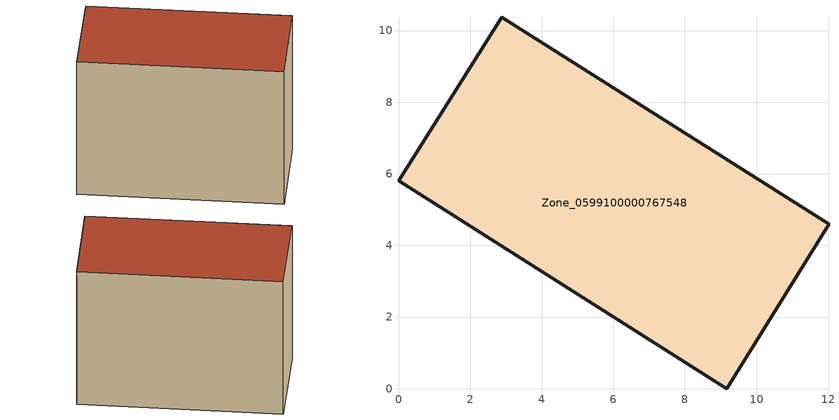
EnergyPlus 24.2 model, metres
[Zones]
Zone_0599100000767548
 floor ground (C_G): 2.89,10.37 12.02,4.59 11.96,4.49 9.17,0 0,5.8 z1.64
 wall outside (C_F): 9.17,0 11.96,4.49 12.02,4.59 2.89,10.37 0,5.8 9.17,0 z1.64:9.81
 roof outside (C_R): 12.02,4.59 2.89,10.37 0,5.8 9.17,0 11.96,4.49 z9.81
[BUILDING]
Pand.0599100000767548: North Axis=0; Terrain=City; Loads Convergence Tolerance Value=0.04; Temperature Convergence Tolerance Value=0.4; Solar Distribution=FullExterior; Maximum Number of Warmup Days=25; Minimum Number of Warmup Days=1
[Site:Location]
Rotterdam.The.Hague.AP_ZH_NLD Design_Conditions: Latitude=51.96; Longitude=4.45; Time Zone=1; Elevation=-4.5
[SITE:GROUNDTEMPERATURE:BUILDINGSURFACE]
18, 18, 18, 18, 18, 18, 18, 18, 18, 18, 18, 18
[MATERIAL] Thermal Absorptance=0.9; Solar Absorptance=0.7; Visible Absorptance=0.7
Name | Roughness | Thickness | Conductivity | Density | Specific Heat
G.TI.2006-2014 | MediumSmooth | 0.15 | 0.06 | 540 | 1210
F.TI.2006-2014 | Rough | 0.3 | 0.12 | 1920 | 840
R.TI.2006-2014 | MediumRough | 0.2 | 0.08 | 1500 | 1000
[CONSTRUCTION]
C_G: G.TI.2006-2014
C_F: F.TI.2006-2014
C_R: R.TI.2006-2014
[ZONE]
Zone_0599100000767548: Type=1; Multiplier=1; Ceiling Height=Autocalculate; Volume=Autocalculate; Floor Area=autocalculate; Part of Total Floor Area=Yes
[ZONEINFILTRATION:DESIGNFLOWRATE]
Infil_Zone_0599100000767548: Zone or ZoneList or Space or SpaceList=Zone_0599100000767548; Schedule=AlwaysOn; Design Flow Rate Calculation Method=Flow/Area; Flow Rate per Floor Area=0.0015; Constant Term Coefficient=1; Temperature Term Coefficient=0; Velocity Term Coefficient=0; Velocity Squared Term Coefficient=0
[HVACTEMPLATE:ZONE:IDEALLOADSAIRSYSTEM]
Zone_0599100000767548: Maximum Heating Supply Air Temperature=50; Minimum Cooling Supply Air Temperature=13; Maximum Heating Supply Air Humidity Ratio=0.0156; Minimum Cooling Supply Air Humidity Ratio=0.0077; Heating Limit=NoLimit; Cooling Limit=NoLimit; Dehumidification Control Type=ConstantSensibleHeatRatio; Cooling Sensible Heat Ratio=0.7; Dehumidification Setpoint=60; Humidification Control Type=None; Humidification Setpoint=30; Outdoor Air Method=None; Outdoor Air Flow Rate per Person=0.00944; Outdoor Air Flow Rate per Zone Floor Area=0; Outdoor Air Flow Rate per Zone=0; Demand Controlled Ventilation Type=None; Outdoor Air Economizer Type=NoEconomizer; Heat Recovery Type=None; Sensible Heat Recovery Effectiveness=0.7; Latent Heat Recovery Effectiveness=0.65
[ZONECONTROL:THERMOSTAT]
ThermostatControl_Zone_0599100000767548: Zone or ZoneList=Zone_0599100000767548; Control Type Schedule=DualSetpointControlType; Control 1=Thermostat_Zone_0599100000767548; Temperature Difference Between Cutout And Setpoint=0
[THERMOSTATSETPOINT:DUALSETPOINT]
Thermostat_Zone_0599100000767548: Heating Setpoint Temperature Schedule=HeatingSetpoint_Zone_0599100000767548; Cooling Setpoint Temperature Schedule=CoolingSetpoint_Zone_0599100000767548
[SCHEDULE:COMPACT]
HeatingSetpoint_Zone_0599100000767548: Through: 12/31, For: AllDays, Until: 24:00, 21
CoolingSetpoint_Zone_0599100000767548: Through: 12/31, For: AllDays, Until: 24:00, 24
DualSetpointControlType: Through: 12/31, For: AllDays, Until: 24:00, 4
AlwaysOn: Through: 12/31, For: AllDays, Until: 24:00, 1
